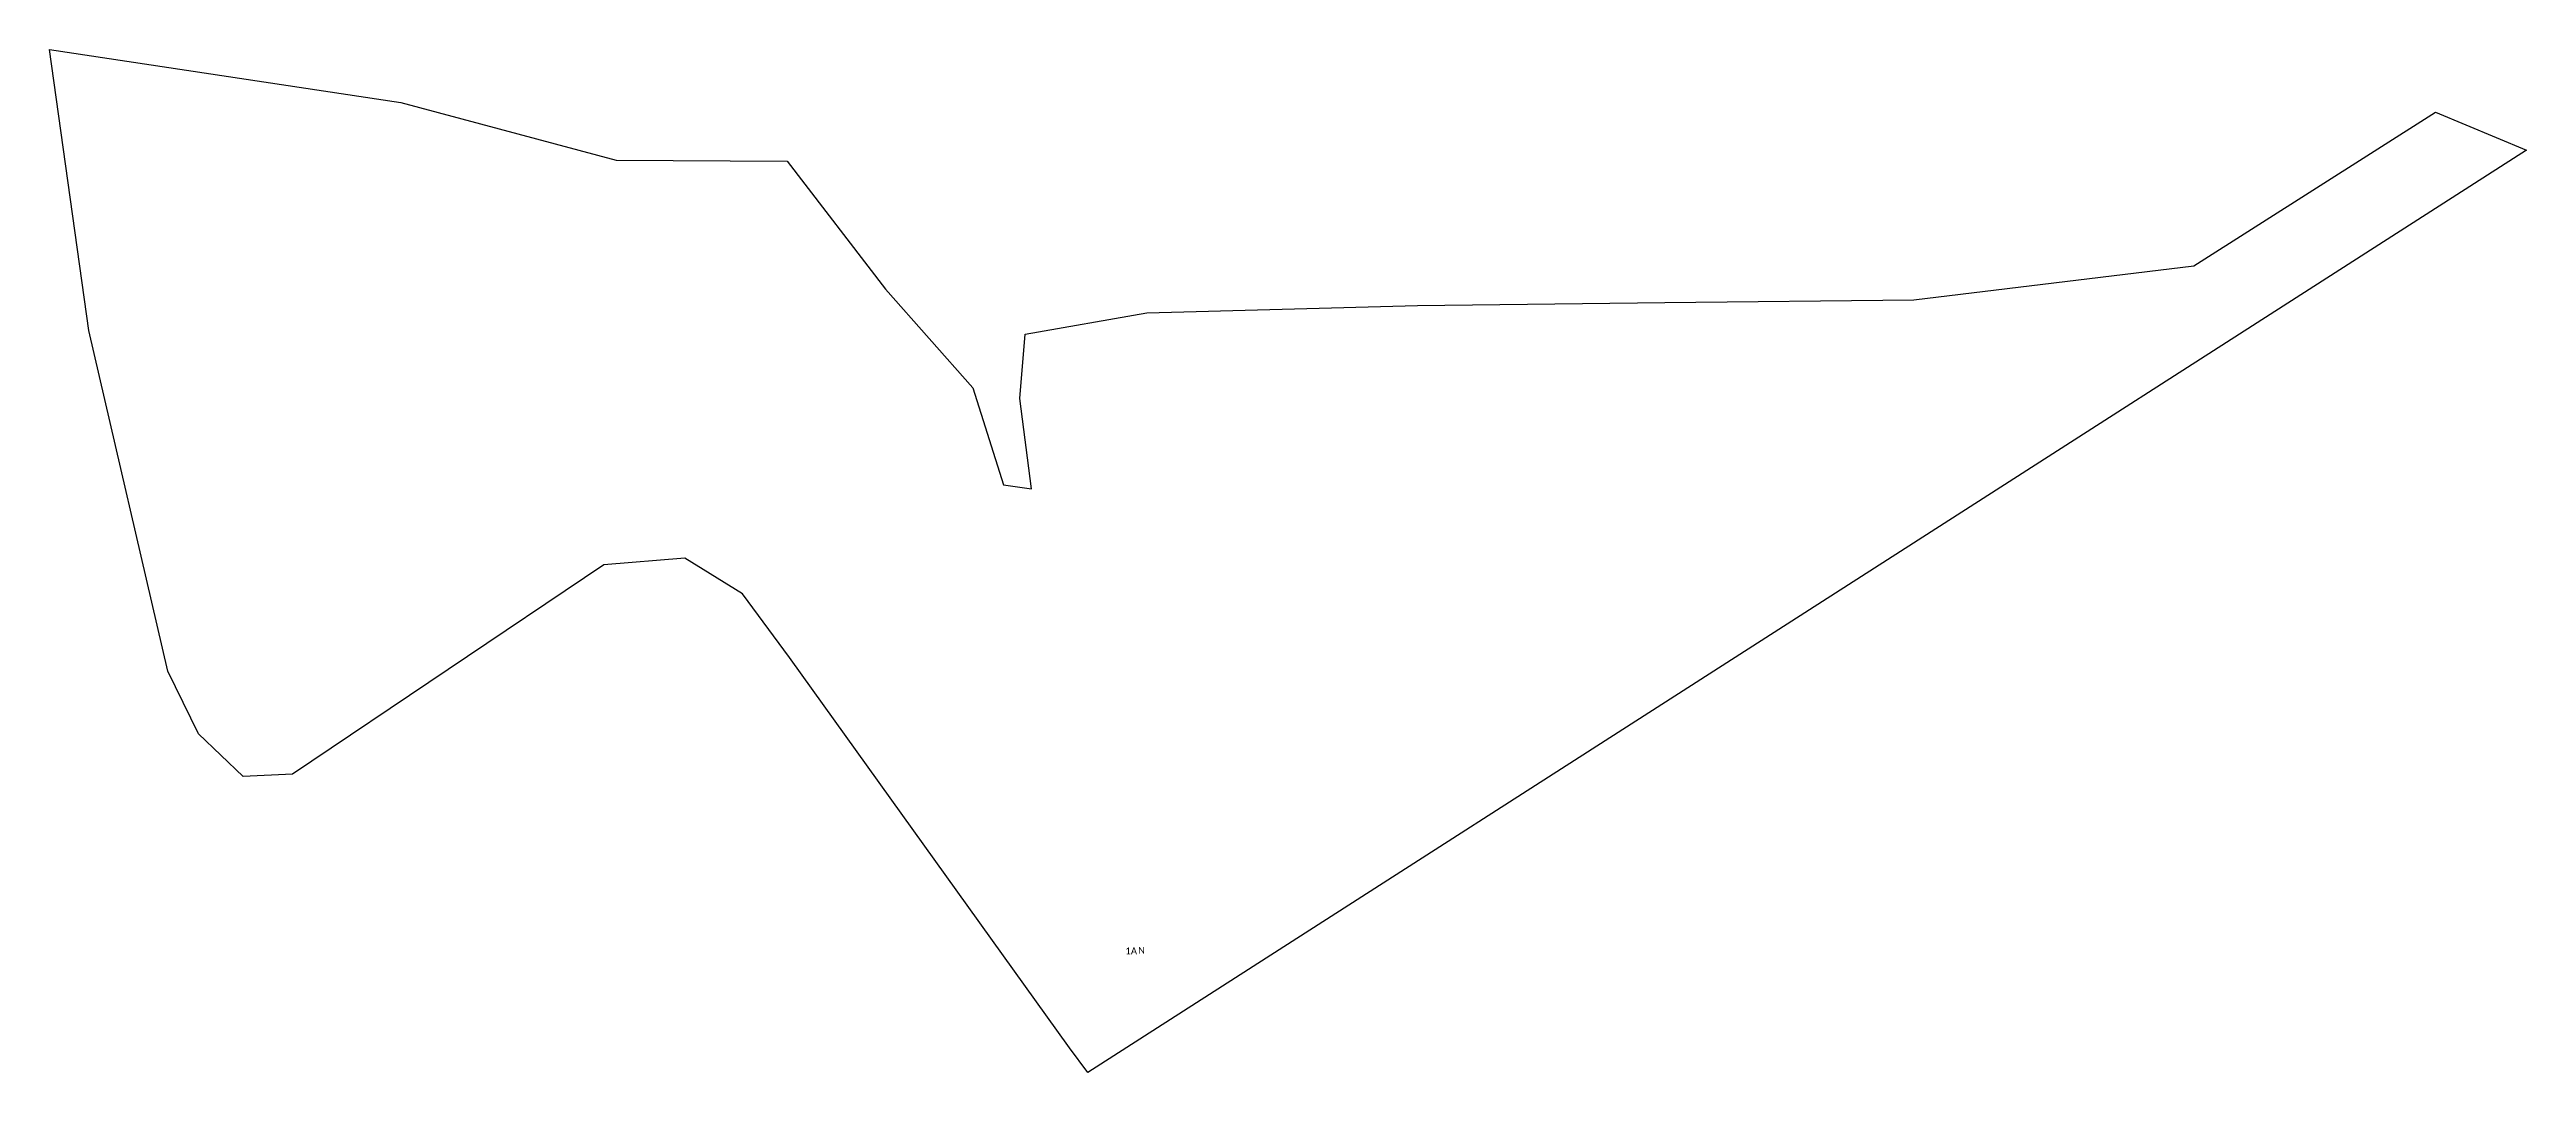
# Model space of a CAD drawing. Extents: x 612901 to 613269, y 647404 to 647556.
import ezdxf

# ---------------------------------------------------------------- set-up
doc = ezdxf.new("R2010")
doc.units = 0
for name, color, linetype in [('_CAT_FOL', 7, 'Continuous'), ('_IMPREJMUIT', 150, 'Continuous'), ('_NR_PARCELA', 50, 'Continuous'), ('_PARCELA_NOU_feb2025', 50, 'Continuous')]:
    doc.layers.add(name, color=color, linetype=linetype)
doc.styles.add('texte', font='')
doc.styles.get('texte').set_extended_font_data('Calibri')

msp = doc.modelspace()

# ---------------------------------------------------------------- linework, layer by layer
at = {"layer": '_PARCELA_NOU_feb2025'}
msp.add_lwpolyline([(613052.67, 647407.65), (613010.99, 647465.71), (613003.98, 647475.18), (612995.43, 647480.53), (612983.39, 647479.5), (612937.07, 647448.36), (612929.7, 647448.01), (612923.06, 647454.39), (612918.48, 647463.71), (612906.76, 647514.38), (612900.91, 647556.18), (612953.17, 647548.28), (612985.2, 647539.74), (613010.63, 647539.57), (613025.26, 647520.53), (613038.26, 647505.84), (613042.85, 647491.42), (613047.01, 647490.8), (613045.27, 647504.26), (613046.06, 647513.85), (613064.17, 647517), (613104.4, 647518.1), (613141.22, 647518.55), (613178.24, 647518.95), (613219.9, 647524.02), (613255.86, 647546.84), (613269.41, 647541.19), (613055.4, 647404)], close=True, dxfattribs=at)

# ---------------------------------------------------------------- texts
at = {"layer": '_CAT_FOL', "style": 'texte'}
msp.add_text('A', height=1, dxfattribs=at).set_placement((613061.79, 647421.59))
at = {"layer": '_IMPREJMUIT', "style": 'texte'}
msp.add_text('N', height=1, dxfattribs=at).set_placement((613062.86, 647421.68))
at = {"layer": '_NR_PARCELA', "style": 'texte'}
msp.add_text('1', height=1, dxfattribs=at).set_placement((613060.97, 647421.59))

doc.saveas('drawing.dxf')
